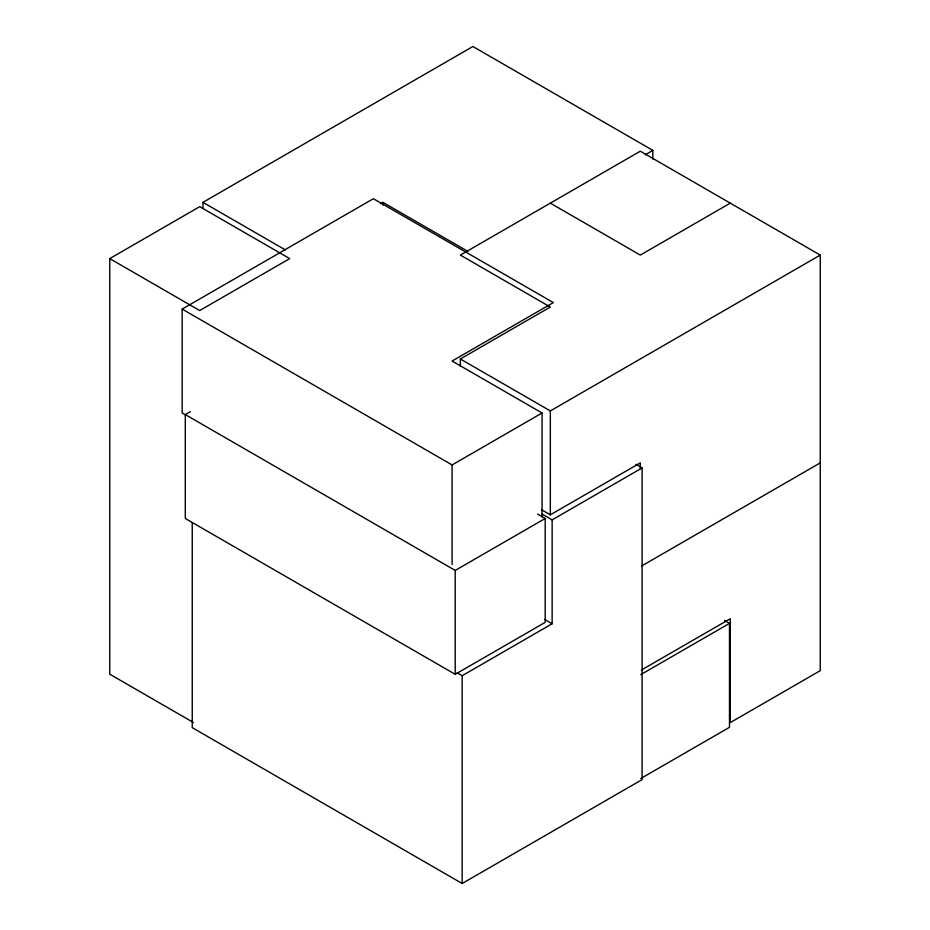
<?xml version="1.0" encoding="UTF-8"?>
<svg xmlns="http://www.w3.org/2000/svg" width="930" height="930" viewBox="0 0 930 930"><rect width="100%" height="100%" fill="white"/><g stroke="black" fill="none" stroke-linecap="round" stroke-linejoin="round"><path stroke-width="1.4" d="M202.972 208.157L202.972 202.345L472.893 46.5L652.848 150.393L652.848 159.111M109.74 258.61L199.718 206.658L289.695 258.61L199.718 310.55L109.74 258.61L109.74 674.18L193.475 722.517M185.942 415.164L182.175 412.99L182.175 309.097L373.372 198.706L553.327 302.599L452.096 361.049L542.074 412.99L542.074 516.882M380.417 203.786L382.916 202.345L467.895 251.402M537.645 514.116L545.201 518.475L545.201 622.368L455.223 674.32L185.303 518.475L185.303 414.582L190.336 411.676M645.292 154.752L652.848 150.393M460.362 366.188L460.362 358.98L550.327 307.028L460.362 255.087L640.305 151.195L820.26 255.087L820.26 670.658L730.283 722.61L730.283 618.717L641.561 669.937M730.283 203.135L640.305 255.087L550.327 203.135M182.175 309.097L452.096 464.942L542.074 412.99M460.362 358.98L550.327 410.921L820.26 255.087M541.586 509.768L550.327 514.813L640.305 462.873L640.305 468.639M185.303 414.582L455.223 570.427L545.201 518.475M542.144 514.104L552.141 519.87L642.107 467.93L642.107 779.607L462.164 883.5L192.243 727.655L192.243 522.776M641.561 566.033L820.26 462.873M457.142 672.809L462.164 675.715L552.141 623.763L552.141 519.87M640.77 674.634L729.492 623.402L729.492 727.307L640.77 778.526M202.972 202.345L285.44 249.961M635.864 464.314L642.107 467.93M724.493 620.519L729.492 623.402M544.643 619.438L552.141 623.763M550.327 410.921L550.327 514.813M462.164 675.715L462.164 883.5M455.223 570.427L455.223 674.32M452.096 464.942L452.096 564.498M382.916 202.345L382.916 205.228"/></g></svg>
